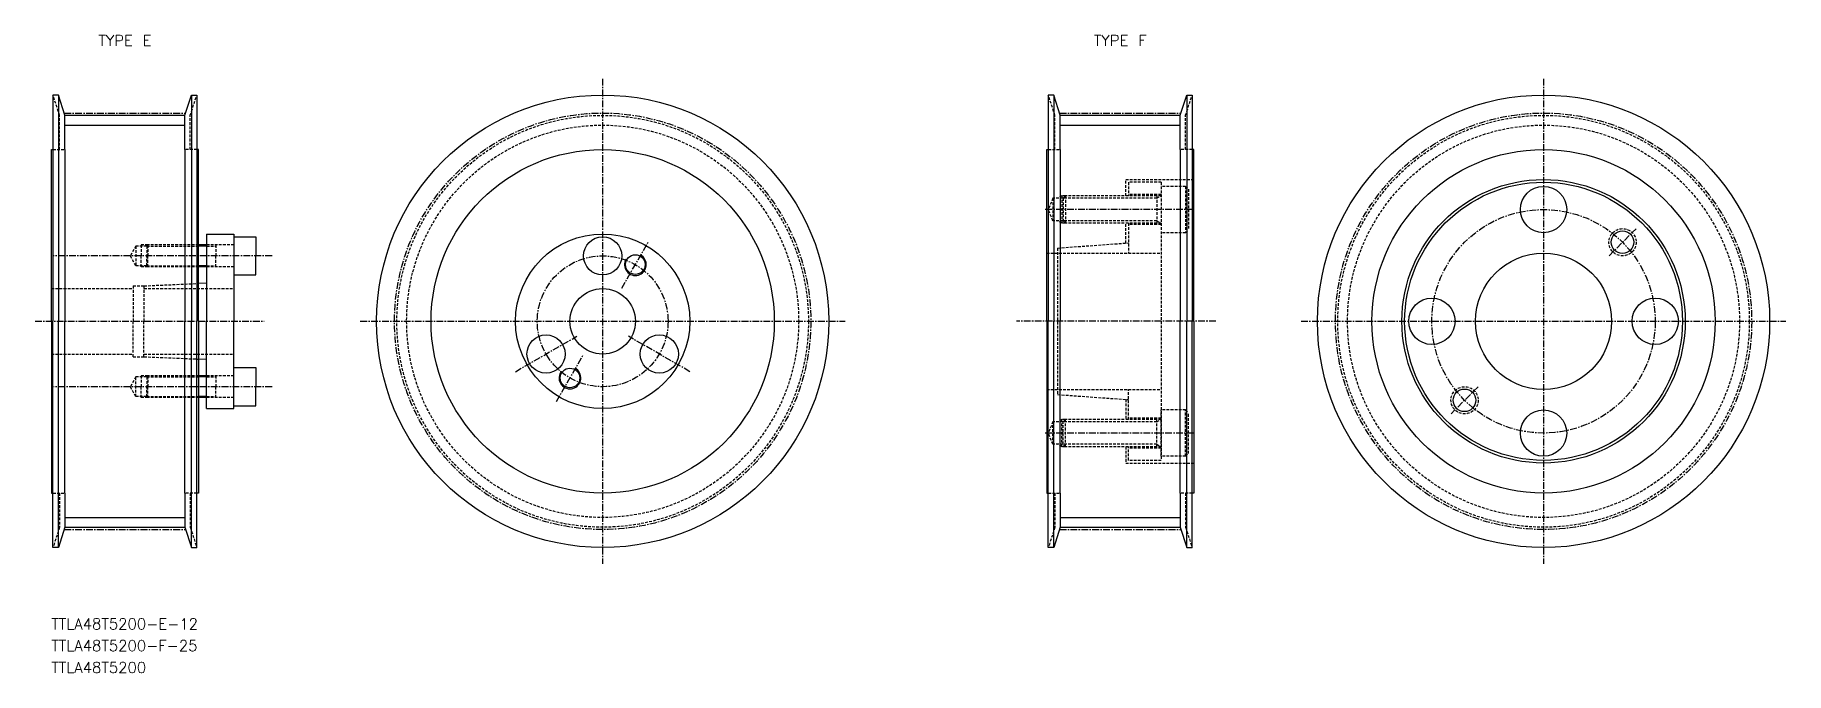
# Model space of a CAD drawing. Extents: x 9608 to 9929, y 21828 to 21945.
import ezdxf
from ezdxf.enums import TextEntityAlignment as Align

# ---------------------------------------------------------------- set-up
doc = ezdxf.new("R2010")
doc.units = 0
doc.linetypes.add('CENTER', pattern=[2, 1.25, -0.25, 0.25, -0.25])
doc.linetypes.add('DASHED', pattern=[0.75, 0.5, -0.25])
doc.layers.get('0').update_dxf_attribs({"linetype": 'CONTINUOUS'})
doc.layers.add('CENTER', color=1, linetype='CENTER')
doc.styles.add('MISUMI', font='txt.shx')

msp = doc.modelspace()

# ---------------------------------------------------------------- linework, layer by layer
at = {"color": 1, "linetype": 'CENTER'}
for p, q in [((9712.25, 21937.27), (9712.25, 21848.27)), ((9884.95, 21937.27), (9884.95, 21848.27)), ((9613.43, 21930.97), (9635.7, 21930.97)), ((9796.12, 21930.97), (9818.39, 21930.97)), ((9608.06, 21892.77), (9650.12, 21892.77)), ((9667.75, 21892.77), (9756.75, 21892.77)), ((9840.45, 21892.77), (9929.45, 21892.77)), ((9613.43, 21854.58), (9635.7, 21854.58)), ((9796.12, 21854.58), (9818.39, 21854.58))]:
    msp.add_line(p, q, dxfattribs=at)
at = {"color": 7, "linetype": 'CONTINUOUS'}
for p, q in [((9611.36, 21934.27), (9611.36, 21892.77)), ((9612.36, 21934.27), (9611.36, 21934.27)), ((9612.36, 21934.27), (9612.36, 21892.77)), ((9613.56, 21930.55), (9612.36, 21934.27)), ((9635.56, 21930.55), (9636.76, 21934.27)), ((9636.76, 21934.27), (9636.76, 21892.77)), ((9636.76, 21934.27), (9637.76, 21934.27)), ((9637.76, 21934.27), (9637.76, 21892.77)), ((9794.05, 21934.27), (9794.05, 21892.77)), ((9795.05, 21934.27), (9794.05, 21934.27)), ((9795.05, 21934.27), (9795.05, 21892.77)), ((9796.25, 21930.55), (9795.05, 21934.27)), ((9818.25, 21930.55), (9819.45, 21934.27)), ((9819.45, 21934.27), (9819.45, 21892.77)), ((9819.45, 21934.27), (9820.45, 21934.27)), ((9820.45, 21934.27), (9820.45, 21892.77)), ((9613.56, 21930.55), (9635.56, 21930.55)), ((9613.56, 21924.27), (9613.56, 21930.55)), ((9635.56, 21924.27), (9635.56, 21930.55)), ((9796.25, 21930.55), (9818.25, 21930.55)), ((9796.25, 21924.27), (9796.25, 21930.55)), ((9818.25, 21924.27), (9818.25, 21930.55)), ((9611.06, 21892.77), (9611.06, 21924.27)), ((9611.06, 21924.27), (9611.36, 21924.27)), ((9613.56, 21924.27), (9613.56, 21892.77)), ((9635.56, 21924.27), (9635.56, 21892.77)), ((9638.06, 21924.27), (9637.76, 21924.27)), ((9638.06, 21892.77), (9638.06, 21924.27)), ((9793.75, 21892.77), (9793.75, 21924.27)), ((9793.75, 21924.27), (9794.05, 21924.27)), ((9796.25, 21924.27), (9796.25, 21892.77)), ((9818.25, 21924.27), (9818.25, 21892.77)), ((9820.75, 21924.27), (9820.45, 21924.27)), ((9820.75, 21892.77), (9820.75, 21924.27)), ((9639.56, 21906.77), (9638.06, 21906.77)), ((9639.56, 21908.77), (9644.56, 21908.77)), ((9639.56, 21908.77), (9639.56, 21906.77)), ((9639.56, 21906.77), (9639.56, 21902.77)), ((9644.56, 21908.77), (9644.56, 21908.27)), ((9644.56, 21908.27), (9648.56, 21908.27)), ((9644.56, 21908.27), (9644.56, 21901.27)), ((9648.56, 21908.27), (9648.56, 21904.77)), ((9639.56, 21902.77), (9638.06, 21902.77)), ((9639.56, 21902.77), (9639.56, 21899.77)), ((9648.56, 21901.27), (9648.56, 21904.77)), ((9639.56, 21899.77), (9638.06, 21899.71)), ((9639.56, 21899.77), (9639.56, 21892.77)), ((9644.56, 21901.27), (9648.56, 21901.27)), ((9644.56, 21901.27), (9644.56, 21892.77)), ((9611.06, 21892.77), (9611.06, 21861.27)), ((9611.36, 21851.27), (9611.36, 21892.77)), ((9612.36, 21851.27), (9612.36, 21892.77)), ((9613.56, 21861.27), (9613.56, 21892.77)), ((9635.56, 21861.27), (9635.56, 21892.77)), ((9636.76, 21851.27), (9636.76, 21892.77)), ((9637.76, 21851.27), (9637.76, 21892.77)), ((9638.06, 21892.77), (9638.06, 21861.27)), ((9639.56, 21885.77), (9639.56, 21892.77)), ((9644.56, 21884.27), (9644.56, 21892.77)), ((9793.75, 21892.77), (9793.75, 21861.27)), ((9794.05, 21851.27), (9794.05, 21892.77)), ((9795.05, 21851.27), (9795.05, 21892.77)), ((9796.25, 21861.27), (9796.25, 21892.77)), ((9818.25, 21861.27), (9818.25, 21892.77)), ((9819.45, 21851.27), (9819.45, 21892.77)), ((9820.45, 21851.27), (9820.45, 21892.77)), ((9820.75, 21892.77), (9820.75, 21861.27)), ((9639.56, 21885.77), (9638.06, 21885.84)), ((9639.56, 21882.77), (9639.56, 21885.77)), ((9644.56, 21884.27), (9648.56, 21884.27)), ((9644.56, 21877.27), (9644.56, 21884.27)), ((9648.56, 21884.27), (9648.56, 21880.77)), ((9639.56, 21882.77), (9638.06, 21882.77)), ((9639.56, 21878.77), (9639.56, 21882.77)), ((9648.56, 21877.27), (9648.56, 21880.77)), ((9639.56, 21878.77), (9638.06, 21878.77)), ((9639.56, 21876.77), (9639.56, 21878.77)), ((9644.56, 21877.27), (9648.56, 21877.27)), ((9644.56, 21876.77), (9644.56, 21877.27)), ((9639.56, 21876.77), (9644.56, 21876.77)), ((9611.06, 21861.27), (9611.36, 21861.27)), ((9613.56, 21861.27), (9613.56, 21855)), ((9635.56, 21861.27), (9635.56, 21855)), ((9638.06, 21861.27), (9637.76, 21861.27)), ((9793.75, 21861.27), (9794.05, 21861.27)), ((9796.25, 21861.27), (9796.25, 21855)), ((9818.25, 21861.27), (9818.25, 21855)), ((9820.75, 21861.27), (9820.45, 21861.27)), ((9613.56, 21855), (9612.36, 21851.27)), ((9613.56, 21855), (9635.56, 21855)), ((9635.56, 21855), (9636.76, 21851.27)), ((9796.25, 21855), (9795.05, 21851.27)), ((9796.25, 21855), (9818.25, 21855)), ((9818.25, 21855), (9819.45, 21851.27)), ((9612.36, 21851.27), (9611.36, 21851.27)), ((9636.76, 21851.27), (9637.76, 21851.27)), ((9795.05, 21851.27), (9794.05, 21851.27)), ((9819.45, 21851.27), (9820.45, 21851.27))]:
    msp.add_line(p, q, dxfattribs=at)
at = {"color": 3, "linetype": 'DASHED'}
for p, q in [((9612.56, 21930.55), (9611.36, 21934.27)), ((9636.56, 21930.55), (9637.76, 21934.27)), ((9795.25, 21930.55), (9794.05, 21934.27)), ((9819.25, 21930.55), (9820.45, 21934.27)), ((9612.56, 21924.27), (9612.56, 21930.55)), ((9636.56, 21924.27), (9636.56, 21930.55)), ((9795.25, 21924.27), (9795.25, 21930.55)), ((9819.25, 21924.27), (9819.25, 21930.55)), ((9611.36, 21924.27), (9613.56, 21924.27)), ((9637.76, 21924.27), (9635.56, 21924.27)), ((9794.05, 21924.27), (9796.25, 21924.27)), ((9820.45, 21924.27), (9818.25, 21924.27)), ((9808.25, 21918.77), (9820.75, 21918.77)), ((9808.25, 21915.77), (9808.25, 21918.77)), ((9796.52, 21915.77), (9795.77, 21915.34)), ((9797.18, 21915.77), (9796.52, 21915.77)), ((9796.52, 21915.77), (9796.52, 21910.77)), ((9797.18, 21915.77), (9796.75, 21915.34)), ((9814.75, 21915.77), (9797.18, 21915.77)), ((9797.18, 21915.77), (9797.18, 21910.77)), ((9814.75, 21918.27), (9808.75, 21918.27)), ((9808.75, 21918.27), (9808.75, 21915.77)), ((9814.75, 21916.02), (9808.75, 21916.02)), ((9813.95, 21915.77), (9813.95, 21910.77)), ((9813.95, 21915.34), (9814.7, 21915.77)), ((9814.75, 21918.27), (9814.75, 21867.27)), ((9819.25, 21917.52), (9814.75, 21917.52)), ((9814.75, 21917.52), (9814.75, 21909.02)), ((9819.25, 21917.52), (9819.25, 21909.02)), ((9819.25, 21917.52), (9819.75, 21917.02)), ((9819.75, 21917.02), (9819.75, 21909.52)), ((9794.9, 21915.34), (9794.03, 21913.27)), ((9794.9, 21911.21), (9794.03, 21913.27)), ((9796.75, 21915.34), (9794.9, 21915.34)), ((9794.9, 21915.34), (9794.9, 21911.21)), ((9813.95, 21915.34), (9796.75, 21915.34)), ((9796.75, 21915.34), (9796.75, 21911.21)), ((9796.75, 21911.21), (9794.9, 21911.21)), ((9796.52, 21910.77), (9795.77, 21911.21)), ((9797.18, 21910.77), (9796.52, 21910.77)), ((9813.95, 21911.21), (9796.75, 21911.21)), ((9797.18, 21910.77), (9796.75, 21911.21)), ((9814.75, 21910.77), (9797.18, 21910.77)), ((9808.25, 21907.11), (9808.25, 21910.77)), ((9808.75, 21910.77), (9808.75, 21905.27)), ((9814.75, 21910.52), (9808.75, 21910.52)), ((9813.95, 21911.21), (9814.7, 21910.77)), ((9819.25, 21909.02), (9814.75, 21909.02)), ((9819.25, 21909.02), (9819.75, 21909.52)), ((9626.56, 21906.57), (9625.52, 21904.77)), ((9626.56, 21906.57), (9626.56, 21902.97)), ((9628.56, 21906.57), (9626.56, 21906.57)), ((9627.56, 21906.77), (9627.56, 21904.77)), ((9628.76, 21906.77), (9627.56, 21906.77)), ((9628.76, 21906.77), (9628.56, 21906.57)), ((9628.56, 21906.57), (9638.06, 21906.57)), ((9628.56, 21906.57), (9628.56, 21904.77)), ((9638.06, 21906.77), (9628.76, 21906.77)), ((9628.76, 21906.77), (9628.76, 21904.77)), ((9644.56, 21906.77), (9639.56, 21906.77)), ((9639.56, 21906.57), (9641.23, 21906.57)), ((9641.23, 21906.77), (9641.23, 21904.77)), ((9795.75, 21906.21), (9808.75, 21907.15)), ((9795.75, 21906.21), (9795.75, 21879.34)), ((9626.56, 21902.97), (9625.52, 21904.77)), ((9628.56, 21902.97), (9626.56, 21902.97)), ((9627.56, 21902.77), (9627.56, 21904.77)), ((9628.76, 21902.77), (9627.56, 21902.77)), ((9628.56, 21902.97), (9628.56, 21904.77)), ((9628.56, 21902.97), (9638.06, 21902.97)), ((9628.76, 21902.77), (9628.56, 21902.97)), ((9628.76, 21902.77), (9628.76, 21904.77)), ((9638.06, 21902.77), (9628.76, 21902.77)), ((9639.56, 21902.97), (9641.23, 21902.97)), ((9644.56, 21902.77), (9639.56, 21902.77)), ((9641.23, 21902.77), (9641.23, 21904.77)), ((9793.75, 21905.27), (9814.75, 21905.27)), ((9628.06, 21899.27), (9638.06, 21899.71)), ((9611.06, 21898.77), (9626.06, 21898.77)), ((9626.06, 21899.27), (9626.06, 21892.77)), ((9626.06, 21899.27), (9628.06, 21899.27)), ((9628.06, 21899.27), (9628.06, 21892.77)), ((9628.06, 21898.77), (9644.56, 21898.77)), ((9626.06, 21886.27), (9626.06, 21892.77)), ((9628.06, 21886.27), (9628.06, 21892.77)), ((9611.06, 21886.77), (9626.06, 21886.77)), ((9628.06, 21886.77), (9644.56, 21886.77)), ((9626.06, 21886.27), (9628.06, 21886.27)), ((9628.06, 21886.27), (9638.06, 21885.84)), ((9626.56, 21882.57), (9625.52, 21880.77)), ((9626.56, 21878.97), (9625.52, 21880.77)), ((9626.56, 21878.97), (9626.56, 21882.57)), ((9628.56, 21882.57), (9626.56, 21882.57)), ((9627.56, 21882.77), (9627.56, 21880.77)), ((9628.76, 21882.77), (9627.56, 21882.77)), ((9627.56, 21878.77), (9627.56, 21880.77)), ((9628.76, 21882.77), (9628.56, 21882.57)), ((9628.56, 21882.57), (9638.06, 21882.57)), ((9628.56, 21882.57), (9628.56, 21880.77)), ((9628.56, 21878.97), (9628.56, 21880.77)), ((9638.06, 21882.77), (9628.76, 21882.77)), ((9628.76, 21882.77), (9628.76, 21880.77)), ((9628.76, 21878.77), (9628.76, 21880.77)), ((9644.56, 21882.77), (9639.56, 21882.77)), ((9639.56, 21882.57), (9641.23, 21882.57)), ((9641.23, 21882.77), (9641.23, 21880.77)), ((9641.23, 21878.77), (9641.23, 21880.77)), ((9793.75, 21880.27), (9814.75, 21880.27)), ((9808.75, 21874.77), (9808.75, 21880.27)), ((9628.56, 21878.97), (9626.56, 21878.97)), ((9628.76, 21878.77), (9627.56, 21878.77)), ((9628.56, 21878.97), (9638.06, 21878.97)), ((9628.76, 21878.77), (9628.56, 21878.97)), ((9638.06, 21878.77), (9628.76, 21878.77)), ((9639.56, 21878.97), (9641.23, 21878.97)), ((9644.56, 21878.77), (9639.56, 21878.77)), ((9795.75, 21879.34), (9808.75, 21878.4)), ((9808.25, 21878.43), (9808.25, 21874.77)), ((9794.9, 21874.34), (9794.03, 21872.27)), ((9794.9, 21870.21), (9794.9, 21874.34)), ((9796.75, 21874.34), (9794.9, 21874.34)), ((9796.52, 21874.77), (9795.77, 21874.34)), ((9797.18, 21874.77), (9796.52, 21874.77)), ((9796.52, 21869.77), (9796.52, 21874.77)), ((9797.18, 21874.77), (9796.75, 21874.34)), ((9813.95, 21874.34), (9796.75, 21874.34)), ((9796.75, 21870.21), (9796.75, 21874.34)), ((9814.75, 21874.77), (9797.18, 21874.77)), ((9797.18, 21869.77), (9797.18, 21874.77)), ((9814.75, 21875.02), (9808.75, 21875.02)), ((9813.95, 21869.77), (9813.95, 21874.77)), ((9813.95, 21874.34), (9814.7, 21874.77)), ((9819.25, 21876.52), (9814.75, 21876.52)), ((9814.75, 21868.02), (9814.75, 21876.52)), ((9819.25, 21868.02), (9819.25, 21876.52)), ((9819.25, 21876.52), (9819.75, 21876.02)), ((9819.75, 21868.52), (9819.75, 21876.02)), ((9794.9, 21870.21), (9794.03, 21872.27)), ((9796.75, 21870.21), (9794.9, 21870.21)), ((9796.52, 21869.77), (9795.77, 21870.21)), ((9797.18, 21869.77), (9796.52, 21869.77)), ((9813.95, 21870.21), (9796.75, 21870.21)), ((9797.18, 21869.77), (9796.75, 21870.21)), ((9814.75, 21869.77), (9797.18, 21869.77)), ((9808.25, 21869.77), (9808.25, 21866.77)), ((9808.75, 21867.27), (9808.75, 21869.77)), ((9814.75, 21869.52), (9808.75, 21869.52)), ((9814.75, 21867.27), (9808.75, 21867.27)), ((9813.95, 21870.21), (9814.7, 21869.77)), ((9819.25, 21868.02), (9814.75, 21868.02)), ((9819.25, 21868.02), (9819.75, 21868.52)), ((9808.25, 21866.77), (9820.75, 21866.77)), ((9611.36, 21861.27), (9613.56, 21861.27)), ((9612.56, 21861.27), (9612.56, 21855)), ((9637.76, 21861.27), (9635.56, 21861.27)), ((9636.56, 21861.27), (9636.56, 21855)), ((9794.05, 21861.27), (9796.25, 21861.27)), ((9795.25, 21861.27), (9795.25, 21855)), ((9820.45, 21861.27), (9818.25, 21861.27)), ((9819.25, 21861.27), (9819.25, 21855)), ((9612.56, 21855), (9611.36, 21851.27)), ((9636.56, 21855), (9637.76, 21851.27)), ((9795.25, 21855), (9794.05, 21851.27)), ((9819.25, 21855), (9820.45, 21851.27))]:
    msp.add_line(p, q, dxfattribs=at)
at = {"color": 3, "linetype": 'CONTINUOUS'}
for p, q in [((9613.56, 21928.75), (9635.56, 21928.75)), ((9796.25, 21928.75), (9818.25, 21928.75)), ((9613.56, 21856.8), (9635.56, 21856.8)), ((9796.25, 21856.8), (9818.25, 21856.8))]:
    msp.add_line(p, q, dxfattribs=at)
at = {"color": 3}
for p, q in [((9639.56, 21906.57), (9638.06, 21906.57)), ((9639.56, 21902.97), (9638.06, 21902.97)), ((9639.56, 21882.57), (9638.06, 21882.57)), ((9639.56, 21878.97), (9638.06, 21878.97))]:
    msp.add_line(p, q, dxfattribs=at)
at = {"color": 7, "linetype": 'CONTINUOUS'}
for centre, radius in [((9712.25, 21892.77), 41.5), ((9884.95, 21892.77), 41.5), ((9712.25, 21892.77), 31.5), ((9884.95, 21892.77), 31.5), ((9884.95, 21892.77), 26), ((9884.95, 21892.77), 25.5), ((9884.95, 21913.27), 4.25), ((9899.44, 21907.27), 2.07), ((9712.25, 21892.77), 16), ((9712.25, 21892.77), 16), ((9712.25, 21904.77), 3.5), ((9718.25, 21903.17), 1.8), ((9884.95, 21892.77), 12.5), ((9712.25, 21892.77), 6), ((9864.45, 21892.77), 4.25), ((9905.45, 21892.77), 4.25), ((9701.86, 21886.77), 3.5), ((9722.65, 21886.77), 3.5), ((9706.25, 21882.38), 1.8), ((9870.45, 21878.28), 2.07), ((9884.95, 21872.27), 4.25)]:
    msp.add_circle(centre, radius, dxfattribs=at)
at = {"color": 1, "linetype": 'CENTER'}
for centre in [(9712.25, 21892.77), (9884.95, 21892.77)]:
    msp.add_circle(centre, 38.2, dxfattribs=at)
at = {"color": 3, "linetype": 'DASHED'}
for centre, radius in [((9712.25, 21892.77), 37.77), ((9712.25, 21892.77), 35.98), ((9884.95, 21892.77), 37.77), ((9884.95, 21892.77), 35.98), ((9899.44, 21907.27), 2.5), ((9870.45, 21878.28), 2.5)]:
    msp.add_circle(centre, radius, dxfattribs=at)
at = {"color": 3, "linetype": 'CONTINUOUS'}
for centre in [(9718.25, 21903.17), (9706.25, 21882.38)]:
    msp.add_arc(centre, 2, 150, 62, dxfattribs=at)
at = {"layer": 'CENTER', "color": 1, "linetype": 'CENTER'}
for p, q in [((9820.75, 21913.27), (9793.39, 21913.27)), ((9820.75, 21913.27), (9794.82, 21913.27)), ((9896.97, 21904.79), (9901.92, 21909.74)), ((9715.75, 21898.84), (9720.75, 21907.5)), ((9651.56, 21904.77), (9611.52, 21904.77)), ((9696.23, 21883.52), (9707.49, 21890.02)), ((9728.28, 21883.52), (9717.02, 21890.02)), ((9824.8, 21892.77), (9788.2, 21892.77)), ((9703.75, 21878.05), (9708.75, 21886.71)), ((9651.56, 21880.77), (9611.52, 21880.77)), ((9872.93, 21880.75), (9867.98, 21875.8)), ((9820.75, 21872.27), (9793.39, 21872.27)), ((9820.75, 21872.27), (9794.82, 21872.27))]:
    msp.add_line(p, q, dxfattribs=at)
for centre, radius in [((9884.95, 21892.77), 20.5), ((9712.25, 21892.77), 12)]:
    msp.add_circle(centre, radius, dxfattribs=at)

# ---------------------------------------------------------------- texts
at = {"color": 7, "linetype": 'CONTINUOUS', "style": 'MISUMI'}
for s, p in [('TYPE E', (9624.56, 21944.27)), ('TYPE F', (9807.25, 21944.27))]:
    msp.add_text(s, height=2, dxfattribs=at).set_placement(p, align=Align.MIDDLE_CENTER)
for s, p in [('TTLA48T5200-E-12', (9611.06, 21836.27)), ('TTLA48T5200-F-25', (9611.06, 21832.27)), ('TTLA48T5200', (9611.06, 21828.27))]:
    msp.add_text(s, height=2, dxfattribs=at).set_placement(p)

doc.saveas('drawing.dxf')
